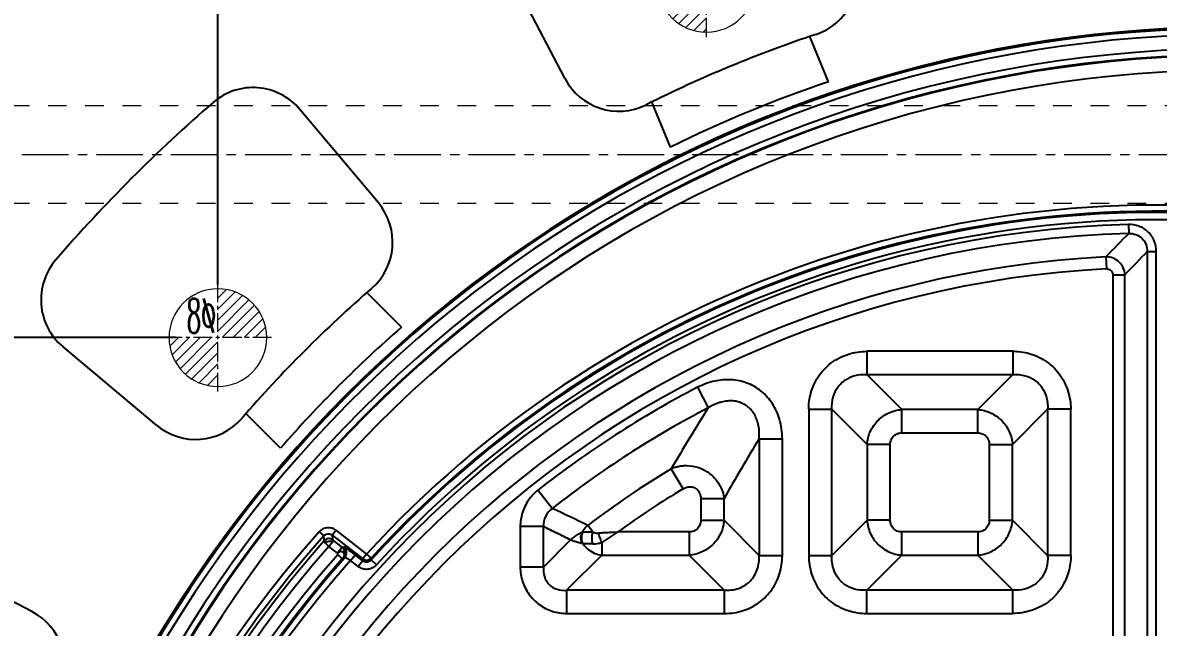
# Model space of a CAD drawing. Header units: millimetres. Extents: x 3267 to 5677, y -4731 to 2600.
# Drawn here: x 4512.3 to 4605.2, y -732.7 to -683.2 of the extents above; entities that cross this region are included whole.
import ezdxf

# ---------------------------------------------------------------- set-up
doc = ezdxf.new("R2010")
doc.units = ezdxf.units.MM
doc.header["$LTSCALE"] = 16.335
doc.header["$PDMODE"] = 3
doc.header["$PDSIZE"] = 0.3125
doc.linetypes.add('CENTER', pattern=[0.6, 0.375, -0.075, 0.075, -0.075])
doc.linetypes.add('HIDDEN', pattern=[0.2, 0.1, -0.1])
doc.layers.get('0').update_dxf_attribs({"linetype": 'CONTINUOUS'})
doc.layers.get('Defpoints').update_dxf_attribs({"linetype": 'CONTINUOUS'})
doc.layers.add('11', color=7, linetype='CONTINUOUS')
doc.layers.add('cool', color=153, linetype='HIDDEN', lineweight=9)
doc.layers.add('epin', color=13, linetype='CONTINUOUS', lineweight=9)
doc.styles.get("Standard").update_dxf_attribs({"font": 'txt', "width": 0.8})
doc.styles.add('TXT05', font='txt.shx', dxfattribs={"width": 0.5, "bigfont": 'gbcbig.shx'})
doc.dimstyles.get("Standard").update_dxf_attribs({"dimtxt": 0.15625, "dimasz": 0.1875, "dimexe": 0.125, "dimexo": 0.0625, "dimtad": 0, "dimtih": 1, "dimtoh": 1, "dimdsep": 46, "dimtxsty": 'Standard', "dimcen": 0.09, "dimadec": 0, "dimazin": 0, "dimtp": 0.01, "dimtm": 0.01, "dimtfac": 1, "dimtofl": 0, "dimtmove": 0, "dimatfit": 3, "dimfxl": 0, "dimtolj": 1, "dimarcsym": 0})

# ---------------------------------------------------------------- blocks, each defined once
blk = doc.blocks.new('epin_ejp_8')
at = {"layer": 'epin'}
h = blk.add_hatch(dxfattribs=at)
h.set_pattern_fill('_ANSI31', color=123, scale=0.2, angle=90, style=0)
h.set_pattern_definition([(135, (-3609.8168, 780.7174), (-0.44901281, -0.44901281), [])])
h.paths.add_polyline_path([(0, 4, 0.414214), (-4, 0), (0, 0)])
h.paths.add_polyline_path([(4, 0), (0, 0), (0, -4, 0.414214)])
at = {"layer": 'epin', "color": 1, "linetype": 'CENTER', "ltscale": 0.248791}
for p, q in [((0, -4.4), (0, 4.4)), ((-4.4, 0), (4.4, 0))]:
    blk.add_line(p, q, dxfattribs=at)
at = {"layer": 'epin'}
blk.add_circle((0, 0), 4, dxfattribs=at)
at = {"layer": 'epin', "color": 6, "style": 'TXT05', "width": 0.5}
blk.add_text('%%c8', height=2.8, dxfattribs=at).set_placement((0.16, 0.4))
blk = doc.blocks.new('4')
at = {"layer": '11', "color": 3, "linetype": 'Continuous'}
for p, q in [((-12.852, 216.652), (-13.724, 226.616)), ((12.852, 216.656), (13.724, 226.619)), ((-7, 208.127), (-7, 212.136)), ((7, 208.13), (7, 212.139))]:
    blk.add_line(p, q, dxfattribs=at)
for centre, radius, start, end in [((-8.743, 227.051), 5, 94.10934, 185), ((0.026, 105), 127.366, 85.91485, 94.10934), ((8.743, 227.055), 5, 355, 85.91485), ((-7.871, 217.088), 5, 185, 274.03007), ((7.871, 217.092), 5, 265.99628, 355), ((0.026, 105), 107.366, 85.99628, 94.03007), ((0.026, 105), 103.366, 86.13132, 93.8975)]:
    blk.add_arc(centre, radius, start, end, dxfattribs=at)
blk = doc.blocks.new('*D150')
at = {"color": 4, "lineweight": -2}
blk.add_line((4524.817, -709.002), (4441.773, -709.002), dxfattribs=at)
at = {"layer": 'Defpoints', "color": 0}
for p in [(4441.773, -709.002), (4524.817, -709.002), (4611.243, -791.002)]:
    blk.add_point(p, dxfattribs=at)
at = {"color": 6, "insert": (4434.439, -709.002), "char_height": 5, "attachment_point": 5}
blk.add_mtext('\\A1;82.00', dxfattribs=at)
blk = doc.blocks.new('*D151')
at = {"color": 4, "lineweight": -2}
blk.add_line((4501.275, -694.001), (4441.773, -694.001), dxfattribs=at)
at = {"layer": 'Defpoints', "color": 0}
for p in [(4441.773, -694.001), (4501.275, -694.001), (4611.243, -791.002)]:
    blk.add_point(p, dxfattribs=at)
at = {"color": 6, "insert": (4434.439, -694.001), "char_height": 5, "attachment_point": 5}
blk.add_mtext('\\A1;97.00', dxfattribs=at)
blk = doc.blocks.new('*D152')
at = {"color": 4, "lineweight": -2}
blk.add_line((4563.817, -680.002), (4441.773, -680.002), dxfattribs=at)
at = {"layer": 'Defpoints', "color": 0}
for p in [(4441.773, -680.002), (4563.817, -680.002), (4611.243, -791.002)]:
    blk.add_point(p, dxfattribs=at)
at = {"color": 6, "insert": (4434.439, -680.002), "char_height": 5, "attachment_point": 5}
blk.add_mtext('\\A1;111.00', dxfattribs=at)
blk = doc.blocks.new('*D153')
at = {"color": 4, "lineweight": -2}
blk.add_line((4606.843, -674.002), (4441.773, -674.002), dxfattribs=at)
at = {"layer": 'Defpoints', "color": 0}
for p in [(4441.773, -674.002), (4606.843, -674.002), (4611.243, -791.002)]:
    blk.add_point(p, dxfattribs=at)
at = {"color": 6, "insert": (4433.773, -674.002), "char_height": 5, "attachment_point": 5}
blk.add_mtext('\\A1;117.00', dxfattribs=at)
blk = doc.blocks.new('*D154')
at = {"color": 4, "lineweight": -2}
for p, q in [((4451.773, -667.041), (4441.773, -667.041)), ((4461.773, -673.002), (4451.773, -667.041)), ((4479.867, -673.002), (4461.773, -673.002))]:
    blk.add_line(p, q, dxfattribs=at)
at = {"layer": 'Defpoints', "color": 0}
for p in [(4441.773, -667.041), (4479.867, -673.002), (4611.243, -791.002)]:
    blk.add_point(p, dxfattribs=at)
at = {"color": 6, "insert": (4433.773, -667.041), "char_height": 5, "attachment_point": 5}
blk.add_mtext('\\A1;118.00', dxfattribs=at)
blk = doc.blocks.new('*D160')
at = {"color": 4, "lineweight": -2}
for p, q in [((4568.217, -634.173), (4568.217, -624.173)), ((4568.247, -644.173), (4568.217, -634.173)), ((4568.247, -675.644), (4568.247, -644.173))]:
    blk.add_line(p, q, dxfattribs=at)
at = {"layer": 'Defpoints', "color": 0}
for p in [(4568.217, -624.173), (4568.247, -675.644), (4611.243, -791.002)]:
    blk.add_point(p, dxfattribs=at)
at = {"color": 6, "insert": (4568.217, -616.84), "char_height": 5, "attachment_point": 5, "rotation": 90}
blk.add_mtext('\\A1;43.00', dxfattribs=at)
blk = doc.blocks.new('*D161')
at = {"color": 4, "lineweight": -2}
for p, q in [((4529.217, -634.173), (4529.217, -624.173)), ((4528.247, -644.173), (4529.217, -634.173)), ((4528.247, -704.672), (4528.247, -644.173))]:
    blk.add_line(p, q, dxfattribs=at)
at = {"layer": 'Defpoints', "color": 0}
for p in [(4529.217, -624.173), (4528.247, -704.672), (4611.243, -791.002)]:
    blk.add_point(p, dxfattribs=at)
at = {"color": 6, "insert": (4529.217, -616.84), "char_height": 5, "attachment_point": 5, "rotation": 90}
blk.add_mtext('\\A1;83.00', dxfattribs=at)
blk = doc.blocks.new('*D162')
at = {"color": 4, "lineweight": -2}
for p, q in [((4507.217, -634.173), (4507.217, -624.173)), ((4506.247, -644.173), (4507.217, -634.173)), ((4506.247, -738.601), (4506.247, -644.173))]:
    blk.add_line(p, q, dxfattribs=at)
at = {"layer": 'Defpoints', "color": 0}
for p in [(4507.217, -624.173), (4506.247, -738.601), (4611.243, -791.002)]:
    blk.add_point(p, dxfattribs=at)
at = {"color": 6, "insert": (4507.217, -615.84), "char_height": 5, "attachment_point": 5, "rotation": 90}
blk.add_mtext('\\A1;105.00', dxfattribs=at)
blk = doc.blocks.new('*D163')
at = {"color": 4, "lineweight": -2}
blk.add_line((4482.742, -664.202), (4482.742, -624.173), dxfattribs=at)
at = {"layer": 'Defpoints', "color": 0}
for p in [(4482.742, -624.173), (4482.742, -664.202), (4611.243, -791.002)]:
    blk.add_point(p, dxfattribs=at)
at = {"color": 6, "insert": (4482.742, -615.173), "char_height": 5, "attachment_point": 5, "rotation": 90}
blk.add_mtext('\\A1;128.50', dxfattribs=at)
blk = doc.blocks.new('*D167')
at = {"color": 4, "lineweight": -2}
for p, q in [((4493.943, -636.034), (4493.943, -626.034)), ((4490.742, -646.034), (4493.943, -636.034)), ((4490.742, -781.571), (4490.742, -646.034))]:
    blk.add_line(p, q, dxfattribs=at)
at = {"layer": 'Defpoints', "color": 0}
for p in [(4493.943, -626.034), (4490.742, -781.571), (4611.243, -791.002)]:
    blk.add_point(p, dxfattribs=at)
at = {"color": 6, "insert": (4493.943, -617.368), "char_height": 5, "attachment_point": 5, "rotation": 90}
blk.add_mtext('\\A1;120.50', dxfattribs=at)

msp = doc.modelspace()

# ---------------------------------------------------------------- linework, layer by layer
at = {"color": 6, "linetype": 'Continuous'}
for p, q in [((4602.8, -699.734), (4602.821, -700.474)), ((4600.952, -702.384), (4601.003, -703.373)), ((4604.34, -701.95), (4604.34, -781.113)), ((4604.34, -701.95), (4605.08, -701.95)), ((4605.082, -781.113), (4605.08, -701.95)), ((4601.515, -703.86), (4601.515, -779.278)), ((4601.515, -703.86), (4602.505, -703.86)), ((4602.504, -705.348), (4602.505, -703.86)), ((4602.503, -779.278), (4602.504, -705.348)), ((4581.371, -710.117), (4581.371, -712.017)), ((4593.328, -710.117), (4581.371, -710.117)), ((4593.328, -710.117), (4593.328, -712.017)), ((4581.371, -712.017), (4584.244, -714.89)), ((4581.371, -712.017), (4593.328, -712.017)), ((4590.455, -714.89), (4593.328, -712.017)), ((4567.528, -713.061), (4568.401, -714.749)), ((4576.62, -714.868), (4576.62, -726.826)), ((4576.62, -714.868), (4578.52, -714.868)), ((4578.52, -726.826), (4578.52, -714.868)), ((4581.393, -717.741), (4578.52, -714.868)), ((4584.244, -716.791), (4584.244, -714.89)), ((4590.455, -714.89), (4584.244, -714.89)), ((4590.455, -716.791), (4590.455, -714.89)), ((4596.179, -714.868), (4593.306, -717.741)), ((4596.179, -714.868), (4596.179, -726.826)), ((4598.08, -714.868), (4596.179, -714.868)), ((4598.08, -726.826), (4598.08, -714.868)), ((4584.244, -716.791), (4590.455, -716.791)), ((4572.562, -717.281), (4572.562, -726.826)), ((4572.562, -717.281), (4574.462, -717.281)), ((4574.462, -726.826), (4574.462, -717.281)), ((4581.393, -717.741), (4581.393, -723.953)), ((4583.294, -717.741), (4581.393, -717.741)), ((4583.294, -723.953), (4583.294, -717.741)), ((4591.406, -717.741), (4591.406, -723.953)), ((4591.406, -717.741), (4593.306, -717.741)), ((4593.306, -723.953), (4593.306, -717.741)), ((4566.348, -721.362), (4565.368, -719.734)), ((4555.627, -722.977), (4554.451, -721.484)), ((4567.788, -722.176), (4567.788, -723.953)), ((4567.788, -722.176), (4569.689, -722.176)), ((4569.689, -723.953), (4569.689, -722.176)), ((4567.788, -723.953), (4569.689, -723.953)), ((4569.689, -723.953), (4572.562, -726.825)), ((4578.52, -726.826), (4581.393, -723.953)), ((4583.294, -723.953), (4581.393, -723.953)), ((4591.406, -723.953), (4593.306, -723.953)), ((4593.306, -723.953), (4596.179, -726.826)), ((4536.544, -724.889), (4536.918, -725.222)), ((4537.6, -725.159), (4537.907, -724.762)), ((4537.6, -725.159), (4537.637, -725.55)), ((4537.6, -725.159), (4540.119, -727.11)), ((4537.907, -724.762), (4540.426, -726.713)), ((4553.002, -724.47), (4553.002, -727.776)), ((4554.903, -724.47), (4553.002, -724.47)), ((4554.903, -727.776), (4554.903, -724.47)), ((4558.935, -724.903), (4558.528, -724.366)), ((4566.838, -724.903), (4560.995, -724.903)), ((4566.838, -724.903), (4566.838, -726.803)), ((4584.244, -726.803), (4584.244, -724.903)), ((4590.455, -724.903), (4584.244, -724.903)), ((4590.455, -724.903), (4590.455, -726.803)), ((4537.343, -726.092), (4537.712, -725.617)), ((4538.045, -726.635), (4537.343, -726.092)), ((4538.413, -726.16), (4537.712, -725.617)), ((4554.903, -727.776), (4557.122, -725.556)), ((4558.935, -725.88), (4558.147, -725.88)), ((4559.676, -725.77), (4559.676, -726.803)), ((4538.413, -726.16), (4538.045, -726.635)), ((4538.413, -726.16), (4538.554, -726.147)), ((4538.636, -727.021), (4538.496, -727.034)), ((4539.108, -727.245), (4539.476, -726.769)), ((4540.109, -727.26), (4539.476, -726.769)), ((4540.426, -726.713), (4540.119, -727.11)), ((4540.427, -726.714), (4540.797, -727.052)), ((4559.676, -726.803), (4556.803, -729.676)), ((4559.676, -726.803), (4566.838, -726.803)), ((4569.711, -729.676), (4566.838, -726.803)), ((4572.562, -726.826), (4574.462, -726.826)), ((4576.62, -726.826), (4578.52, -726.826)), ((4584.244, -726.803), (4581.371, -729.676)), ((4584.244, -726.803), (4590.455, -726.803)), ((4593.328, -729.676), (4590.455, -726.803)), ((4598.08, -726.826), (4596.179, -726.826)), ((4539.741, -727.735), (4539.108, -727.245)), ((4540.109, -727.26), (4539.741, -727.735)), ((4540.119, -727.11), (4540.109, -727.26)), ((4540.797, -727.052), (4540.787, -727.2)), ((4541.232, -727.605), (4540.787, -727.2)), ((4554.903, -727.776), (4553.002, -727.776)), ((4556.803, -729.676), (4556.803, -731.577)), ((4569.711, -729.676), (4556.803, -729.676)), ((4569.711, -729.676), (4569.711, -731.577)), ((4581.371, -731.577), (4581.371, -729.676)), ((4593.328, -729.676), (4581.371, -729.676)), ((4593.328, -731.577), (4593.328, -729.676)), ((4556.803, -731.577), (4569.711, -731.577)), ((4581.371, -731.577), (4593.328, -731.577))]:
    msp.add_line(p, q, dxfattribs=at)
msp.add_lwpolyline([(4539.477, -726.768), (4539.179, -726.543), (4538.901, -726.344)], dxfattribs=at)
for centre, radius, start, end in [((4611.269, -785.971), 102.28, 28.91984, 173.84027), ((4611.269, -785.971), 101.778, 28.91317, 173.80147), ((4611.269, -785.971), 102.395, 28.92651, 170.47427), ((4611.269, -785.971), 100.622, 28.40074, 331.59927), ((4611.269, -785.971), 100.12, 28.40075, 331.59926), ((4611.269, -785.971), 100.057, 28.37938, 331.62062), ((4611.269, -785.971), 98.859, 28.37934, 331.62065), ((4605.239, -785.971), 87.818, 27.48882, 137.56344), ((4605.239, -785.971), 87.224, 13.52978, 137.63947), ((4605.239, -785.971), 87.317, 27.48942, 137.56349), ((4605.239, -785.971), 86.271, 91.61975, 178.38025), ((4605.239, -785.971), 86.622, 13.52978, 137.63811), ((4605.239, -785.971), 85.531, 91.61975, 178.38025), ((4770.467, -866.324), 235.821, 135.3084, 135.95783), ((4605.239, -785.971), 83.696, 92.93582, 177.06418), ((4770.123, -863.117), 231.212, 135.80893, 136.46522), ((4605.239, -785.971), 82.706, 92.93582, 177.06418), ((4605.239, -785.971), 82.085, 117.34893, 128.22237), ((4605.239, -785.971), 80.184, 117.34891, 128.22238), ((4721.899, -811.581), 181.488, 147.75485, 149.59705), ((4724.342, -809.657), 177.681, 148.67478, 150.50504), ((4605.239, -785.971), 77.311, 121.04538, 127.17051), ((4605.239, -785.971), 75.411, 121.04547, 125.92336), ((4407.531, -1035.923), 346.219, 64.14274, 64.67498), ((4605.239, -785.971), 91.924, 138.35729, 221.64274), ((4537.293, -725.554), 1.002, 52.21505, 138.3944), ((4624.728, -823.177), 117.132, 122.96442, 123.73663), ((4605.239, -785.971), 91.422, 138.35723, 221.64277), ((4605.239, -785.971), 91.129, 138.59005, 221.40995), ((4605.239, -785.971), 90.527, 138.59005, 221.40995), ((4537.33, -725.95), 0.504, 52.56035, 138.21634), ((4605.239, -785.971), 89.548, 138.61116, 221.38932), ((4605.239, -785.971), 88.944, 138.48781, 221.51219), ((4538.04, -726.636), 0.604, 318.89565, 51.90433), ((4538.181, -726.623), 0.605, 318.85477, 51.8817), ((4605.239, -785.971), 89.047, 138.61339, 221.38667), ((4605.239, -785.971), 88.442, 138.39414, 221.60586), ((4540.426, -726.71), 0.504, 232.43806, 317.30701)]:
    msp.add_arc(centre, radius, start, end, dxfattribs=at)
for points, knots in [([(4605.08, -701.95), (4605.08, -701.657), (4604.964, -701.063), (4604.456, -700.312), (4603.691, -699.825), (4603.093, -699.726), (4602.8, -699.734)], [0, 0, 0, 0, 0.249184, 0.499855, 0.750673, 1, 1, 1, 1]), ([(4602.821, -700.474), (4603.018, -700.465), (4603.422, -700.529), (4603.941, -700.851), (4604.271, -701.361), (4604.343, -701.756), (4604.34, -701.95)], [0, 0, 0, 0, 0.25118, 0.503245, 0.753614, 1, 1, 1, 1]), ([(4602.505, -703.86), (4602.5, -703.665), (4602.41, -703.274), (4602.061, -702.785), (4601.555, -702.453), (4601.152, -702.379), (4600.952, -702.384)], [0, 0, 0, 0, 0.247125, 0.495574, 0.746007, 1, 1, 1, 1]), ([(4601.003, -703.373), (4601.09, -703.372), (4601.269, -703.405), (4601.469, -703.595), (4601.512, -703.772), (4601.515, -703.86)], [0, 0, 0, 0, 0.335312, 0.664078, 1, 1, 1, 1]), ([(4576.62, -714.868), (4576.613, -714.42), (4576.752, -713.486), (4577.343, -712.142), (4578.402, -710.99), (4579.825, -710.294), (4580.863, -710.119), (4581.371, -710.117)], [0, 0, 0, 0, 0.180472, 0.373927, 0.583386, 0.795688, 1, 1, 1, 1]), ([(4593.328, -710.117), (4593.777, -710.11), (4594.711, -710.249), (4596.054, -710.84), (4597.207, -711.9), (4597.903, -713.323), (4598.077, -714.36), (4598.08, -714.868)], [0, 0, 0, 0, 0.180472, 0.373927, 0.583386, 0.795688, 1, 1, 1, 1]), ([(4578.52, -714.868), (4578.5, -714.529), (4578.557, -713.884), (4578.955, -713.028), (4579.598, -712.409), (4580.436, -712.048), (4581.051, -711.998), (4581.371, -712.017)], [0, 0, 0, 0, 0.221574, 0.413859, 0.604921, 0.790516, 1, 1, 1, 1]), ([(4593.328, -712.017), (4593.667, -711.997), (4594.312, -712.054), (4595.168, -712.453), (4595.787, -713.095), (4596.149, -713.933), (4596.198, -714.548), (4596.179, -714.868)], [0, 0, 0, 0, 0.221576, 0.413862, 0.604926, 0.790522, 1, 1, 1, 1]), ([(4574.462, -717.281), (4574.446, -716.744), (4574.327, -715.731), (4573.71, -714.382), (4572.792, -713.328), (4571.596, -712.651), (4570.264, -712.393), (4568.867, -712.503), (4567.974, -712.843), (4567.528, -713.061)], [0, 0, 0, 0, 0.162951, 0.305077, 0.443519, 0.580163, 0.713751, 0.849412, 1, 1, 1, 1]), ([(4569.457, -714.282), (4569.365, -714.307), (4568.997, -714.422), (4568.648, -714.596), (4568.401, -714.749)], [0, 0, 0, 0, 0.246244, 1, 1, 1, 1]), ([(4572.562, -717.28), (4572.578, -717.066), (4572.582, -716.659), (4572.499, -716.088), (4572.342, -715.598), (4572.127, -715.187), (4571.866, -714.852), (4571.564, -714.585), (4571.224, -714.382), (4570.843, -714.243), (4570.419, -714.171), (4569.948, -714.177), (4569.624, -714.237), (4569.457, -714.282)], [0, 0, 0, 0, 0.124073, 0.234448, 0.332563, 0.420607, 0.501146, 0.577295, 0.652231, 0.728884, 0.810419, 0.89997, 1, 1, 1, 1]), ([(4581.393, -717.741), (4581.417, -717.377), (4581.605, -716.648), (4582.25, -715.73), (4583.167, -715.097), (4583.887, -714.914), (4584.244, -714.89)], [0, 0, 0, 0, 0.250264, 0.503195, 0.754431, 1, 1, 1, 1]), ([(4590.455, -714.89), (4590.819, -714.915), (4591.548, -715.102), (4592.467, -715.747), (4593.1, -716.665), (4593.282, -717.384), (4593.306, -717.741)], [0, 0, 0, 0, 0.250266, 0.503195, 0.754432, 1, 1, 1, 1]), ([(4583.294, -717.741), (4583.294, -717.612), (4583.345, -717.359), (4583.554, -717.038), (4583.874, -716.839), (4584.12, -716.791), (4584.244, -716.791)], [0, 0, 0, 0, 0.259887, 0.507024, 0.750759, 1, 1, 1, 1]), ([(4590.455, -716.791), (4590.584, -716.791), (4590.838, -716.842), (4591.159, -717.051), (4591.358, -717.371), (4591.406, -717.617), (4591.406, -717.741)], [0, 0, 0, 0, 0.259887, 0.507024, 0.750759, 1, 1, 1, 1]), ([(4565.368, -719.733), (4565.475, -719.684), (4565.696, -719.598), (4566.043, -719.51), (4566.281, -719.48), (4566.401, -719.472)], [0, 0, 0, 0, 0.330861, 0.663226, 1, 1, 1, 1]), ([(4566.401, -719.472), (4566.73, -719.451), (4567.377, -719.514), (4568.271, -719.895), (4568.992, -720.507), (4569.495, -721.293), (4569.656, -721.881), (4569.688, -722.176)], [0, 0, 0, 0, 0.211717, 0.409105, 0.615636, 0.809667, 1, 1, 1, 1]), ([(4566.348, -721.362), (4566.475, -721.292), (4566.742, -721.193), (4567.163, -721.204), (4567.516, -721.412), (4567.732, -721.763), (4567.783, -722.036), (4567.788, -722.176)], [0, 0, 0, 0, 0.21425, 0.411496, 0.599045, 0.793256, 1, 1, 1, 1]), ([(4554.451, -721.484), (4554.159, -721.714), (4553.621, -722.281), (4553.115, -723.324), (4553.002, -724.097), (4553.002, -724.47)], [0, 0, 0, 0, 0.326263, 0.673496, 1, 1, 1, 1]), ([(4555.627, -722.977), (4555.395, -723.142), (4555.009, -723.599), (4554.889, -724.185), (4554.903, -724.47)], [0, 0, 0, 0, 0.500007, 1, 1, 1, 1]), ([(4569.689, -723.953), (4569.664, -724.316), (4569.477, -725.045), (4568.832, -725.964), (4567.914, -726.597), (4567.195, -726.779), (4566.838, -726.803)], [0, 0, 0, 0, 0.250268, 0.503197, 0.754433, 1, 1, 1, 1]), ([(4567.788, -723.953), (4567.788, -724.081), (4567.737, -724.335), (4567.528, -724.656), (4567.208, -724.855), (4566.961, -724.903), (4566.838, -724.903)], [0, 0, 0, 0, 0.259887, 0.507024, 0.750759, 1, 1, 1, 1]), ([(4581.393, -723.953), (4581.418, -724.315), (4581.605, -725.039), (4582.245, -725.953), (4583.159, -726.592), (4583.882, -726.779), (4584.244, -726.803)], [0, 0, 0, 0, 0.249464, 0.500311, 0.750996, 1, 1, 1, 1]), ([(4584.244, -724.903), (4584.115, -724.903), (4583.861, -724.852), (4583.54, -724.643), (4583.342, -724.322), (4583.294, -724.076), (4583.294, -723.953)], [0, 0, 0, 0, 0.259887, 0.507024, 0.750759, 1, 1, 1, 1]), ([(4591.406, -723.953), (4591.406, -724.081), (4591.354, -724.335), (4591.146, -724.656), (4590.825, -724.855), (4590.579, -724.903), (4590.455, -724.903)], [0, 0, 0, 0, 0.259887, 0.507024, 0.750759, 1, 1, 1, 1]), ([(4590.455, -726.803), (4590.818, -726.779), (4591.542, -726.592), (4592.456, -725.951), (4593.095, -725.038), (4593.281, -724.314), (4593.306, -723.953)], [0, 0, 0, 0, 0.249467, 0.500313, 0.750997, 1, 1, 1, 1]), ([(4536.918, -725.222), (4536.973, -725.16), (4537.117, -725.061), (4537.375, -725.037), (4537.535, -725.108), (4537.6, -725.159)], [0, 0, 0, 0, 0.33384, 0.666005, 1, 1, 1, 1]), ([(4557.122, -725.556), (4557.212, -725.474), (4557.407, -725.315), (4557.726, -725.1), (4557.953, -724.971), (4558.07, -724.909)], [0, 0, 0, 0, 0.318956, 0.654803, 1, 1, 1, 1]), ([(4558.094, -725.862), (4558.064, -725.804), (4558.015, -725.68), (4557.975, -725.485), (4557.97, -725.285), (4558, -725.09), (4558.043, -724.967), (4558.07, -724.909)], [0, 0, 0, 0, 0.199978, 0.402446, 0.604923, 0.804966, 1, 1, 1, 1]), ([(4558.147, -725.88), (4558.117, -725.821), (4558.069, -725.694), (4558.034, -725.493), (4558.035, -725.288), (4558.071, -725.087), (4558.119, -724.961), (4558.148, -724.901)], [0, 0, 0, 0, 0.197065, 0.398378, 0.601322, 0.802867, 1, 1, 1, 1]), ([(4558.528, -724.366), (4558.468, -724.417), (4558.353, -724.526), (4558.2, -724.707), (4558.111, -724.839), (4558.071, -724.907)], [0, 0, 0, 0, 0.33249, 0.667293, 1, 1, 1, 1]), ([(4558.071, -724.907), (4558.079, -724.905), (4558.096, -724.902), (4558.121, -724.9), (4558.139, -724.901), (4558.147, -724.902)], [0, 0, 0, 0, 0.326105, 0.66157, 1, 1, 1, 1]), ([(4558.147, -724.902), (4558.217, -724.902), (4558.376, -724.903), (4558.638, -724.903), (4558.831, -724.903), (4558.935, -724.903)], [0, 0, 0, 0, 0.266288, 0.604742, 1, 1, 1, 1]), ([(4558.935, -725.88), (4558.903, -725.722), (4558.885, -725.398), (4558.901, -725.074), (4558.932, -724.915)], [0, 0, 0, 0, 0.499728, 1, 1, 1, 1]), ([(4558.948, -724.92), (4558.991, -724.941), (4559.094, -724.964), (4559.248, -725), (4559.36, -725.007), (4559.415, -725.003)], [0, 0, 0, 0, 0.304199, 0.654056, 1, 1, 1, 1]), ([(4559.415, -724.99), (4559.586, -724.971), (4559.933, -724.942), (4560.461, -724.933), (4560.816, -724.914), (4560.995, -724.903)], [0, 0, 0, 0, 0.325368, 0.661013, 1, 1, 1, 1]), ([(4559.676, -725.771), (4559.625, -725.643), (4559.533, -725.385), (4559.451, -725.122), (4559.415, -724.99)], [0, 0, 0, 0, 0.499723, 1, 1, 1, 1]), ([(4536.954, -725.614), (4536.956, -725.633), (4536.92, -725.656), (4536.903, -725.683), (4536.892, -725.694)], [0, 0, 0, 0, 0.540409, 1, 1, 1, 1]), ([(4536.912, -725.699), (4536.944, -725.699), (4537.022, -725.693), (4537.153, -725.684), (4537.251, -725.671), (4537.304, -725.668)], [0, 0, 0, 0, 0.245436, 0.592146, 1, 1, 1, 1]), ([(4536.912, -725.699), (4536.938, -725.733), (4537.021, -725.809), (4537.167, -725.937), (4537.281, -726.037), (4537.344, -726.093)], [0, 0, 0, 0, 0.219506, 0.571443, 1, 1, 1, 1]), ([(4536.954, -725.614), (4536.95, -725.571), (4536.943, -725.484), (4536.93, -725.353), (4536.922, -725.266), (4536.918, -725.222)], [0, 0, 0, 0, 0.333811, 0.666293, 1, 1, 1, 1]), ([(4537.304, -725.668), (4537.371, -725.658), (4537.507, -725.649), (4537.599, -725.654), (4537.721, -725.632), (4537.712, -725.617)], [0, 0, 0, 0, 0.487756, 0.868888, 1, 1, 1, 1]), ([(4537.637, -725.55), (4537.637, -725.554), (4537.649, -725.562), (4537.663, -725.578), (4537.687, -725.597), (4537.703, -725.61), (4537.712, -725.617)], [0, 0, 0, 0, 0.116914, 0.374572, 0.668216, 1, 1, 1, 1]), ([(4558.094, -725.862), (4557.997, -725.839), (4557.668, -725.753), (4557.343, -725.649), (4557.122, -725.556)], [0, 0, 0, 0, 0.294614, 1, 1, 1, 1]), ([(4558.147, -725.88), (4558.266, -726.052), (4558.553, -726.36), (4559.084, -726.678), (4559.48, -726.782), (4559.676, -726.803)], [0, 0, 0, 0, 0.34207, 0.677164, 1, 1, 1, 1]), ([(4558.935, -725.88), (4559.019, -725.88), (4559.187, -725.874), (4559.436, -725.839), (4559.597, -725.797), (4559.676, -725.77)], [0, 0, 0, 0, 0.335497, 0.66902, 1, 1, 1, 1]), ([(4538.565, -726.635), (4538.541, -726.604), (4538.475, -726.548), (4538.343, -726.501), (4538.184, -726.535), (4538.089, -726.596), (4538.045, -726.635)], [0, 0, 0, 0, 0.204894, 0.429217, 0.696575, 1, 1, 1, 1]), ([(4538.056, -726.765), (4538.06, -726.752), (4538.065, -726.724), (4538.066, -726.679), (4538.053, -726.649), (4538.045, -726.635)], [0, 0, 0, 0, 0.290785, 0.640298, 1, 1, 1, 1]), ([(4538.43, -727.099), (4538.411, -727.08), (4538.346, -727.024), (4538.222, -726.912), (4538.116, -726.819), (4538.055, -726.765)], [0, 0, 0, 0, 0.155317, 0.516819, 1, 1, 1, 1]), ([(4538.496, -727.034), (4538.479, -727.037), (4538.461, -727.068), (4538.439, -727.088), (4538.43, -727.099)], [0, 0, 0, 0, 0.547346, 1, 1, 1, 1]), ([(4538.496, -727.034), (4538.523, -727.003), (4538.568, -726.941), (4538.608, -726.838), (4538.614, -726.731), (4538.586, -726.664), (4538.565, -726.635)], [0, 0, 0, 0, 0.277984, 0.522043, 0.75543, 1, 1, 1, 1]), ([(4539.476, -726.769), (4539.369, -726.687), (4539.168, -726.537), (4538.894, -726.334), (4538.697, -726.223), (4538.591, -726.143), (4538.554, -726.147)], [0, 0, 0, 0, 0.363226, 0.678893, 0.901018, 1, 1, 1, 1]), ([(4539.108, -727.245), (4539.098, -727.239), (4539.042, -727.202), (4538.941, -727.141), (4538.814, -727.073), (4538.72, -727.032), (4538.665, -727.018), (4538.643, -727.018), (4538.636, -727.021)], [0, 0, 0, 0, 0.062106, 0.381388, 0.672108, 0.883685, 0.956276, 1, 1, 1, 1]), ([(4569.711, -731.577), (4570.229, -731.577), (4571.247, -731.424), (4572.606, -730.742), (4573.655, -729.681), (4574.315, -728.332), (4574.462, -727.332), (4574.462, -726.826)], [0, 0, 0, 0, 0.208164, 0.406063, 0.600899, 0.796688, 1, 1, 1, 1]), ([(4569.711, -729.676), (4570.098, -729.699), (4570.875, -729.602), (4571.891, -729.005), (4572.488, -727.99), (4572.585, -727.213), (4572.562, -726.826)], [0, 0, 0, 0, 0.254779, 0.500001, 0.745226, 1, 1, 1, 1]), ([(4576.62, -726.826), (4576.629, -727.345), (4576.772, -728.361), (4577.456, -729.72), (4578.514, -730.765), (4579.863, -731.429), (4580.863, -731.569), (4581.371, -731.577)], [0, 0, 0, 0, 0.208683, 0.405459, 0.601044, 0.795805, 1, 1, 1, 1]), ([(4581.371, -729.676), (4581.033, -729.697), (4580.387, -729.64), (4579.527, -729.237), (4578.909, -728.588), (4578.549, -727.751), (4578.501, -727.141), (4578.52, -726.826)], [0, 0, 0, 0, 0.22092, 0.414624, 0.60824, 0.793208, 1, 1, 1, 1]), ([(4598.08, -726.826), (4598.086, -727.274), (4597.947, -728.208), (4597.356, -729.551), (4596.297, -730.704), (4594.874, -731.4), (4593.836, -731.574), (4593.328, -731.577)], [0, 0, 0, 0, 0.180472, 0.373927, 0.583386, 0.795688, 1, 1, 1, 1]), ([(4596.179, -726.826), (4596.199, -727.164), (4596.142, -727.809), (4595.744, -728.665), (4595.101, -729.284), (4594.263, -729.646), (4593.648, -729.696), (4593.328, -729.676)], [0, 0, 0, 0, 0.221576, 0.413862, 0.604926, 0.790522, 1, 1, 1, 1]), ([(4541.233, -727.604), (4541.14, -727.706), (4540.916, -727.875), (4540.514, -727.987), (4540.099, -727.946), (4539.85, -727.819), (4539.741, -727.736)], [0, 0, 0, 0, 0.25288, 0.500841, 0.748802, 1, 1, 1, 1]), ([(4540.109, -727.26), (4540.204, -727.334), (4540.463, -727.402), (4540.706, -727.29), (4540.787, -727.2)], [0, 0, 0, 0, 0.4995, 1, 1, 1, 1]), ([(4553.002, -727.776), (4553.007, -728.178), (4553.127, -728.98), (4553.681, -730.052), (4554.527, -730.898), (4555.6, -731.452), (4556.401, -731.572), (4556.803, -731.577)], [0, 0, 0, 0, 0.20277, 0.401416, 0.598681, 0.797294, 1, 1, 1, 1]), ([(4554.903, -727.776), (4554.88, -728.039), (4554.929, -728.565), (4555.321, -729.258), (4556.013, -729.65), (4556.54, -729.699), (4556.803, -729.676)], [0, 0, 0, 0, 0.256877, 0.500001, 0.74313, 1, 1, 1, 1])]:
    msp.add_open_spline(points, degree=3, knots=knots, dxfattribs=at)
for points in [[(4557.122, -725.556), (4556.753, -725.374), (4556.012, -725.014), (4555.273, -724.649), (4554.903, -724.47)], [(4536.893, -725.694), (4536.89, -725.702), (4536.91, -725.701), (4536.919, -725.699)], [(4558.147, -725.88), (4558.135, -725.875), (4558.123, -725.87), (4558.111, -725.867)]]:
    msp.add_open_spline(points, degree=3, dxfattribs=at)
at = {"layer": 'cool', "ltscale": 0.932966}
for p, q in [((4465.573, -690.001), (4756.913, -690.001)), ((4465.573, -698.001), (4756.913, -698.001))]:
    msp.add_line(p, q, dxfattribs=at)
at = {"layer": 'cool', "color": 1, "linetype": 'CENTER', "ltscale": 0.621977}
msp.add_line((4451.243, -694.001), (4771.243, -694.001), dxfattribs=at)

# ---------------------------------------------------------------- block references
for p, rotation in [((4651.427, -883.019), 22.50000000000257), ((4685.497, -860.266), 45.00000000000669), ((4708.266, -826.207), 67.49999999999454)]:
    msp.add_blockref('4', p, dxfattribs=dict(rotation=rotation))
at = {"layer": 'epin', "xscale": -1, "rotation": 359.9999999999956}
for p in [(4568.247, -680.001), (4528.247, -709.001)]:
    msp.add_blockref('epin_ejp_8', p, dxfattribs=at)

# ---------------------------------------------------------------- dimensions: what is measured, and where the dimension line sits
for feature_location, offset, dtype, picture, middle in [((4482.742, -664.202), (0, 40.029), 1, '*D163', (4482.742, -615.173)), ((4506.247, -738.601), (0.97, 114.428), 1, '*D162', (4507.217, -615.84)), ((4490.742, -781.571), (3.202, 155.536), 1, '*D167', (4493.943, -617.368)), ((4528.247, -704.672), (0.97, 80.499), 1, '*D161', (4529.217, -616.84)), ((4568.247, -675.644), (-0.03, 51.471), 1, '*D160', (4568.217, -616.84)), ((4479.867, -673.002), (-38.094, 5.961), 0, '*D154', (4433.773, -667.041)), ((4606.843, -674.002), (-165.07, 0), 0, '*D153', (4433.773, -674.002)), ((4563.817, -680.002), (-122.044, 0), 0, '*D152', (4434.439, -680.002)), ((4501.275, -694.001), (-59.503, 0), 0, '*D151', (4434.439, -694.001)), ((4524.817, -709.002), (-83.044, 0), 0, '*D150', (4434.439, -709.002))]:
    dim = msp.add_ordinate_dim(feature_location=feature_location, offset=offset, dtype=dtype, origin=(4611.243, -791.002), dimstyle='Standard', override={"dimtxt": 5, "dimasz": 5, "dimexe": 0, "dimexo": 0, "dimgap": 0, "dimtih": 0, "dimtoh": 0, "dimzin": 0, "dimcen": 0, "dimclrd": 4, "dimclre": 4, "dimclrt": 6, "dimadec": 2, "dimtp": 0, "dimtm": 0, "dimtzin": 0})
    dim.commit()
    dim.dimension.update_dxf_attribs({"geometry": picture, "text_midpoint": middle})

doc.saveas('drawing.dxf')
